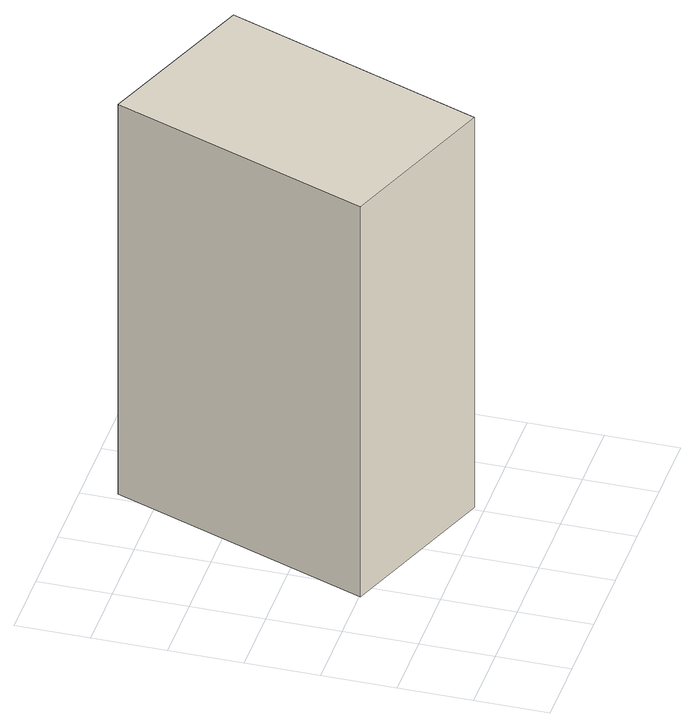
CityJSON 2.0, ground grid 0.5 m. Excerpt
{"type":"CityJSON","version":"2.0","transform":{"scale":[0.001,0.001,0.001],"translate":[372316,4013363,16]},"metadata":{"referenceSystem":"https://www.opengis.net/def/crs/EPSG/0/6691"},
"CityObjects":{
"building1":{"type":"Building","attributes":{"枝番":1,"利根川水系渡良瀬川洪水浸水想定区域（計画規模）.規模":"L1","利根川水系渡良瀬川洪水浸水想定区域（計画規模）.浸水ランク":"1","利根川水系渡良瀬川洪水浸水想定区域（計画規模）.浸水深":0.48,"利根川水系渡良瀬川洪水浸水想定区域（想定最大規模）.規模":"L2","利根川水系渡良瀬川洪水浸水想定区域（想定最大規模）.浸水ランク":"2","利根川水系渡良瀬川洪水浸水想定区域（想定最大規模）.浸水深":1.1,"利根川水系渡良瀬川洪水浸水想定区域（想定最大規模）.継続時間":17.9,"利根川水系矢場川洪水浸水想定区域（想定最大規模）.規模":"L2","利根川水系矢場川洪水浸水想定区域（想定最大規模）.浸水ランク":"1","利根川水系矢場川洪水浸水想定区域（想定最大規模）.浸水深":0.12,"利根川水系利根川洪水浸水想定区域（計画規模）.規模":"L1","利根川水系利根川洪水浸水想定区域（計画規模）.浸水ランク":"2","利根川水系利根川洪水浸水想定区域（計画規模）.浸水深":1.9,"利根川水系利根川洪水浸水想定区域（想定最大規模）.規模":"L2","利根川水系利根川洪水浸水想定区域（想定最大規模）.浸水ランク":"3","利根川水系利根川洪水浸水想定区域（想定最大規模）.浸水深":4.13,"usage":"451","BuildingDetails.prefecture":"10","BuildingDetails.city":"10207","BuildingDetails.surveyYear":2016},"geometry":[{"type":"Solid","lod":"1","boundaries":[[[[0,1,2,3]],[[2,4,5,3]],[[1,6,4,2]],[[0,7,6,1]],[[3,5,7,0]],[[4,6,7,5]]]]}]}
},
"vertices":[
[395,995,930],[1056,2766,930],[2191,2333,930],[1530,571,930],[2191,2333,3930],[1530,571,3930],[1056,2766,3930],[395,995,3930]
]}
